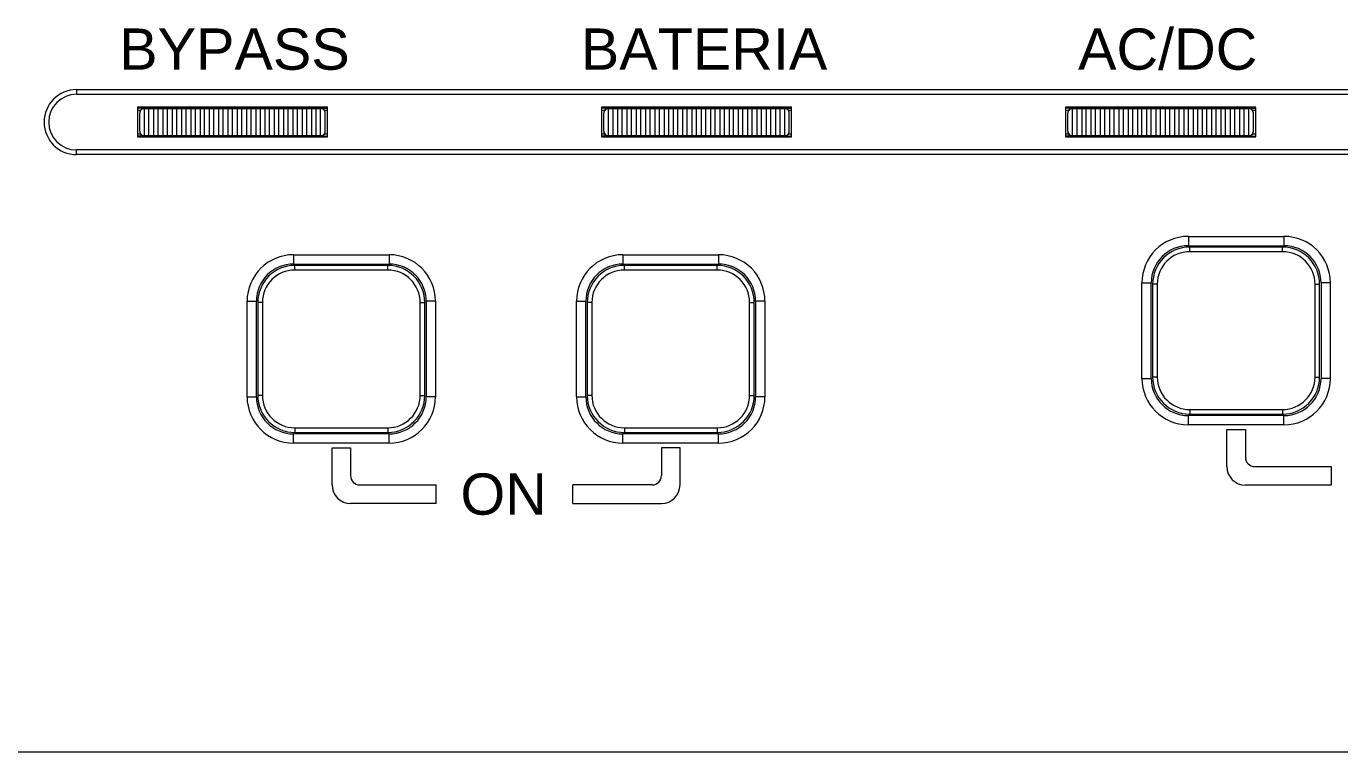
# Model space of a CAD drawing. Header units: millimetres. Extents: x 0 to 41, y -18 to 125.
# Drawn here: x 14.4 to 21.6, y 102.61 to 106.58 of the extents above; entities that cross this region are included whole.
import ezdxf

# ---------------------------------------------------------------- set-up
doc = ezdxf.new("R2010")
doc.units = ezdxf.units.MM
for name, color, linetype in [('4203-15164_0', 7, 'Continuous'), ('4203-16564_0', 7, 'Continuous'), ('4208-01013_0', 7, 'Continuous'), ('CONTINUA', 3, 'Continuous')]:
    doc.layers.add(name, color=color, linetype=linetype)
doc.styles.get("Standard").update_dxf_attribs({"font": 'arial.ttf'})

msp = doc.modelspace()

# ---------------------------------------------------------------- linework, layer by layer
at = {"color": 0, "linetype": 'ByBlock', "lineweight": 5}
for p, q in [((16.6445, 103.9659), (16.6445, 104.0676)), ((17.3928, 103.9659), (17.3928, 104.0676))]:
    msp.add_line(p, q, dxfattribs=at)
at = {"layer": '4203-15164_0', "color": 0, "linetype": 'ByBlock', "lineweight": 5}
for p, q in [((20.7731, 105.3452), (20.7731, 105.3707)), ((21.2816, 105.3707), (20.7731, 105.3707)), ((21.2816, 105.3452), (21.2816, 105.3707)), ((21.2816, 105.3452), (20.7731, 105.3452)), ((15.8698, 105.2448), (15.8698, 105.2702)), ((16.3784, 105.2702), (15.8698, 105.2702)), ((16.3784, 105.2448), (15.8698, 105.2448)), ((16.3784, 105.2448), (16.3784, 105.2702)), ((17.6751, 105.2448), (17.6751, 105.2702)), ((18.1836, 105.2702), (17.6751, 105.2702)), ((18.1836, 105.2448), (17.6751, 105.2448)), ((18.1836, 105.2448), (18.1836, 105.2702)), ((20.5697, 105.1673), (20.5697, 104.6587)), ((20.5951, 105.1673), (20.5697, 105.1673)), ((20.5951, 105.1673), (20.5951, 104.6587)), ((21.4596, 104.6587), (21.4596, 105.1673)), ((21.4596, 105.1673), (21.485, 105.1673)), ((21.485, 104.6587), (21.485, 105.1673)), ((15.6664, 105.0668), (15.6664, 104.5583)), ((15.6919, 105.0668), (15.6664, 105.0668)), ((15.6919, 105.0668), (15.6919, 104.5583)), ((16.5563, 104.5583), (16.5563, 105.0668)), ((16.5563, 105.0668), (16.5818, 105.0668)), ((16.5818, 104.5583), (16.5818, 105.0668)), ((17.4717, 105.0668), (17.4717, 104.5583)), ((17.4971, 105.0668), (17.4717, 105.0668)), ((17.4971, 105.0668), (17.4971, 104.5583)), ((18.3616, 104.5583), (18.3616, 105.0668)), ((18.3616, 105.0668), (18.387, 105.0668)), ((18.387, 104.5583), (18.387, 105.0668)), ((20.5951, 104.6587), (20.5697, 104.6587)), ((21.4596, 104.6587), (21.485, 104.6587)), ((15.6919, 104.5583), (15.6664, 104.5583)), ((16.5563, 104.5583), (16.5818, 104.5583)), ((17.4971, 104.5583), (17.4717, 104.5583)), ((18.3616, 104.5583), (18.387, 104.5583)), ((20.7731, 104.4808), (21.2816, 104.4808)), ((20.7731, 104.4808), (20.7731, 104.4553)), ((20.7731, 104.4553), (21.2816, 104.4553)), ((21.2816, 104.4808), (21.2816, 104.4553)), ((15.8698, 104.3803), (15.8698, 104.3549)), ((15.8698, 104.3803), (16.3784, 104.3803)), ((16.3784, 104.3803), (16.3784, 104.3549)), ((17.6751, 104.3803), (17.6751, 104.3549)), ((17.6751, 104.3803), (18.1836, 104.3803)), ((18.1836, 104.3803), (18.1836, 104.3549)), ((15.8698, 104.3549), (16.3784, 104.3549)), ((17.6751, 104.3549), (18.1836, 104.3549))]:
    msp.add_line(p, q, dxfattribs=at)
for centre, radius, start, end in [((20.7731, 105.1673), 0.2034, 90, 180), ((21.2816, 105.1673), 0.2034, 0, 90), ((20.7731, 105.1673), 0.178, 90, 180), ((21.2816, 105.1673), 0.178, 0, 90), ((15.8698, 105.0668), 0.2034, 90, 180), ((15.8698, 105.0668), 0.178, 90, 180), ((16.3784, 105.0668), 0.2034, 0, 90), ((16.3784, 105.0668), 0.178, 0, 90), ((17.6751, 105.0668), 0.2034, 90, 180), ((17.6751, 105.0668), 0.178, 90, 180), ((18.1836, 105.0668), 0.2034, 0, 90), ((18.1836, 105.0668), 0.178, 0, 90), ((20.7731, 104.6587), 0.2034, 180, 270), ((20.7731, 104.6587), 0.178, 180, 270), ((21.2816, 104.6587), 0.2034, 270, 0), ((21.2816, 104.6587), 0.178, 270, 0), ((15.8698, 104.5583), 0.2034, 180, 270), ((15.8698, 104.5583), 0.178, 180, 270), ((16.3784, 104.5583), 0.2034, 270, 0), ((16.3784, 104.5583), 0.178, 270, 0), ((17.6751, 104.5583), 0.2034, 180, 270), ((17.6751, 104.5583), 0.178, 180, 270), ((18.1836, 104.5583), 0.2034, 270, 0), ((18.1836, 104.5583), 0.178, 270, 0)]:
    msp.add_arc(centre, radius, start, end, dxfattribs=at)
at = {"layer": '4203-16564_0', "color": 0, "linetype": 'ByBlock', "lineweight": 5}
for p, q in [((14.6738, 106.2332), (14.6738, 106.2077)), ((14.6738, 106.2332), (26.573, 106.2332)), ((14.6738, 106.2077), (26.573, 106.2077)), ((15.0068, 106.1365), (15.0068, 105.9738)), ((16.0493, 106.1365), (15.0068, 106.1365)), ((16.0493, 105.9738), (16.0493, 106.1365)), ((17.5494, 106.1365), (17.5494, 105.9738)), ((18.5919, 106.1365), (17.5494, 106.1365)), ((18.5919, 105.9738), (18.5919, 106.1365)), ((20.092, 106.1365), (20.092, 105.9738)), ((21.1344, 106.1365), (20.092, 106.1365)), ((21.1344, 105.9738), (21.1344, 106.1365)), ((15.0068, 105.9738), (16.0493, 105.9738)), ((17.5494, 105.9738), (18.5919, 105.9738)), ((20.092, 105.9738), (21.1344, 105.9738)), ((14.6738, 105.8772), (14.6738, 105.9026)), ((26.573, 105.9026), (14.6738, 105.9026)), ((26.573, 105.8772), (14.6738, 105.8772)), ((20.7655, 105.4291), (20.7655, 105.3783)), ((20.7655, 105.4291), (21.2893, 105.4291)), ((20.7655, 105.3783), (21.2893, 105.3783)), ((21.2893, 105.4291), (21.2893, 105.3783)), ((15.8622, 105.3287), (15.8622, 105.2778)), ((15.8622, 105.3287), (16.386, 105.3287)), ((16.386, 105.3287), (16.386, 105.2778)), ((17.6674, 105.3287), (17.6674, 105.2778)), ((17.6674, 105.3287), (18.1912, 105.3287)), ((18.1912, 105.3287), (18.1912, 105.2778)), ((15.8622, 105.2778), (16.386, 105.2778)), ((17.6674, 105.2778), (18.1912, 105.2778)), ((20.5112, 104.6511), (20.5112, 105.1749)), ((20.5112, 105.1749), (20.5621, 105.1749)), ((20.5621, 104.6511), (20.5621, 105.1749)), ((21.4927, 105.1749), (21.4927, 104.6511)), ((21.5435, 105.1749), (21.4927, 105.1749)), ((21.5435, 105.1749), (21.5435, 104.6511)), ((15.608, 104.5506), (15.608, 105.0744)), ((15.608, 105.0744), (15.6588, 105.0744)), ((15.6588, 104.5506), (15.6588, 105.0744)), ((16.5894, 105.0744), (16.5894, 104.5506)), ((16.6402, 105.0744), (16.5894, 105.0744)), ((16.6402, 105.0744), (16.6402, 104.5506)), ((17.4132, 104.5506), (17.4132, 105.0744)), ((17.4132, 105.0744), (17.464, 105.0744)), ((17.464, 104.5506), (17.464, 105.0744)), ((18.3946, 105.0744), (18.3946, 104.5506)), ((18.4455, 105.0744), (18.3946, 105.0744)), ((18.4455, 105.0744), (18.4455, 104.5506)), ((20.5112, 104.6511), (20.5621, 104.6511)), ((21.5435, 104.6511), (21.4927, 104.6511)), ((15.608, 104.5506), (15.6588, 104.5506)), ((16.6402, 104.5506), (16.5894, 104.5506)), ((17.4132, 104.5506), (17.464, 104.5506)), ((18.4455, 104.5506), (18.3946, 104.5506)), ((21.2893, 104.4477), (20.7655, 104.4477)), ((20.7655, 104.3969), (20.7655, 104.4477)), ((21.2893, 104.3969), (21.2893, 104.4477)), ((21.2893, 104.3969), (20.7655, 104.3969)), ((20.9765, 104.3714), (21.0782, 104.3714)), ((20.9765, 104.168), (20.9765, 104.3714)), ((21.0782, 104.3714), (21.0782, 104.2189)), ((15.8622, 104.2964), (15.8622, 104.3472)), ((16.386, 104.3472), (15.8622, 104.3472)), ((16.386, 104.2964), (15.8622, 104.2964)), ((16.386, 104.2964), (16.386, 104.3472)), ((17.6674, 104.2964), (17.6674, 104.3472)), ((18.1912, 104.3472), (17.6674, 104.3472)), ((18.1912, 104.2964), (17.6674, 104.2964)), ((18.1912, 104.2964), (18.1912, 104.3472)), ((16.0733, 104.0676), (16.0733, 104.271)), ((16.0733, 104.271), (16.175, 104.271)), ((16.175, 104.271), (16.175, 104.1184)), ((17.8785, 104.271), (17.8785, 104.1184)), ((17.9802, 104.271), (17.8785, 104.271)), ((17.9802, 104.0676), (17.9802, 104.271)), ((21.1291, 104.168), (21.5478, 104.168)), ((21.5478, 104.168), (21.5478, 104.0663)), ((16.2258, 104.0676), (16.6445, 104.0676)), ((17.8276, 104.0676), (17.3928, 104.0676)), ((21.5478, 104.0663), (21.0782, 104.0663)), ((16.6445, 103.9659), (16.175, 103.9659)), ((17.3928, 103.9659), (17.8785, 103.9659)), ((12.7567, 102.6056), (28.4443, 102.6056))]:
    msp.add_line(p, q, dxfattribs=at)
for centre, radius, start, end in [((14.6738, 106.0552), 0.178, 90, 270), ((14.6738, 106.0552), 0.1526, 90, 270), ((20.7655, 105.1749), 0.2543, 90, 180), ((20.7655, 105.1749), 0.2034, 90, 180), ((21.2893, 105.1749), 0.2543, 0, 90), ((21.2893, 105.1749), 0.2034, 0, 90), ((15.8622, 105.0744), 0.2543, 90, 180), ((16.386, 105.0744), 0.2543, 0, 90), ((17.6674, 105.0744), 0.2543, 90, 180), ((18.1912, 105.0744), 0.2543, 0, 90), ((15.8622, 105.0744), 0.2034, 90, 180), ((16.386, 105.0744), 0.2034, 0, 90), ((17.6674, 105.0744), 0.2034, 90, 180), ((18.1912, 105.0744), 0.2034, 0, 90), ((20.7655, 104.6511), 0.2543, 180, 270), ((20.7655, 104.6511), 0.2034, 180, 270), ((21.2893, 104.6511), 0.2543, 270, 0), ((21.2893, 104.6511), 0.2034, 270, 0), ((15.8622, 104.5506), 0.2543, 180, 270), ((15.8622, 104.5506), 0.2034, 180, 270), ((16.386, 104.5506), 0.2543, 270, 0), ((16.386, 104.5506), 0.2034, 270, 0), ((17.6674, 104.5506), 0.2543, 180, 270), ((17.6674, 104.5506), 0.2034, 180, 270), ((18.1912, 104.5506), 0.2543, 270, 0), ((18.1912, 104.5506), 0.2034, 270, 0), ((21.1291, 104.2189), 0.0509, 180, 270), ((21.0782, 104.168), 0.1017, 180, 270), ((16.2258, 104.1184), 0.0509, 180, 270), ((17.8276, 104.1184), 0.0509, 270, 0), ((16.175, 104.0676), 0.1017, 180, 270), ((17.8785, 104.0676), 0.1017, 270, 0)]:
    msp.add_arc(centre, radius, start, end, dxfattribs=at)
at = {"layer": '4208-01013_0', "color": 0, "linetype": 'ByBlock', "lineweight": 5}
for p, q in [((15.0422, 106.1314), (15.0068, 106.1314)), ((15.0229, 106.1187), (15.0068, 106.1187)), ((15.02, 106.1093), (15.0195, 106.1044)), ((15.0195, 106.006), (15.0195, 106.1044)), ((15.045, 106.1315), (15.0422, 106.1314)), ((15.045, 105.9789), (15.045, 106.1315)), ((15.045, 106.1315), (16.0111, 106.1315)), ((15.0704, 105.9806), (15.0704, 106.1298)), ((15.0958, 106.1298), (15.0958, 105.9806)), ((15.1212, 105.9806), (15.1212, 106.1298)), ((15.1467, 106.1298), (15.1467, 105.9806)), ((15.1721, 105.9806), (15.1721, 106.1298)), ((15.1975, 106.1298), (15.1975, 105.9806)), ((15.2229, 105.9806), (15.2229, 106.1298)), ((15.2484, 106.1298), (15.2484, 105.9806)), ((15.2738, 105.9806), (15.2738, 106.1298)), ((15.2992, 106.1298), (15.2992, 105.9806)), ((15.3247, 105.9806), (15.3247, 106.1298)), ((15.3501, 106.1298), (15.3501, 105.9806)), ((15.3755, 105.9806), (15.3755, 106.1298)), ((15.4009, 106.1298), (15.4009, 105.9806)), ((15.4264, 105.9806), (15.4264, 106.1298)), ((15.4518, 106.1298), (15.4518, 105.9806)), ((15.4772, 105.9806), (15.4772, 106.1298)), ((15.5026, 106.1298), (15.5026, 105.9806)), ((15.5281, 105.9806), (15.5281, 106.1298)), ((15.5535, 106.1298), (15.5535, 105.9806)), ((15.5789, 105.9806), (15.5789, 106.1298)), ((15.6043, 106.1298), (15.6043, 105.9806)), ((15.6298, 105.9806), (15.6298, 106.1298)), ((15.6552, 106.1298), (15.6552, 105.9806)), ((15.6806, 105.9806), (15.6806, 106.1298)), ((15.706, 106.1298), (15.706, 105.9806)), ((15.7315, 105.9806), (15.7315, 106.1298)), ((15.7569, 106.1298), (15.7569, 105.9806)), ((15.7823, 105.9806), (15.7823, 106.1298)), ((15.8077, 106.1298), (15.8077, 105.9806)), ((15.8332, 105.9806), (15.8332, 106.1298)), ((15.8586, 106.1298), (15.8586, 105.9806)), ((15.884, 105.9806), (15.884, 106.1298)), ((15.9094, 106.1298), (15.9094, 105.9806)), ((15.9349, 105.9806), (15.9349, 106.1298)), ((15.9603, 106.1298), (15.9603, 105.9806)), ((15.9857, 105.9806), (15.9857, 106.1298)), ((16.0111, 105.9789), (16.0111, 106.1315)), ((16.0139, 106.1314), (16.0493, 106.1314)), ((16.0493, 106.1187), (16.0332, 106.1187)), ((16.0366, 106.006), (16.0366, 106.1044)), ((17.5848, 106.1314), (17.5494, 106.1314)), ((17.5655, 106.1187), (17.5494, 106.1187)), ((17.5626, 106.1093), (17.5621, 106.1044)), ((17.5621, 106.006), (17.5621, 106.1044)), ((17.5875, 106.1315), (17.5848, 106.1314)), ((17.5875, 105.9789), (17.5875, 106.1315)), ((17.5875, 106.1315), (18.5537, 106.1315)), ((17.613, 105.9806), (17.613, 106.1298)), ((17.6384, 106.1298), (17.6384, 105.9806)), ((17.6638, 105.9806), (17.6638, 106.1298)), ((17.6892, 106.1298), (17.6892, 105.9806)), ((17.7147, 105.9806), (17.7147, 106.1298)), ((17.7401, 106.1298), (17.7401, 105.9806)), ((17.7655, 105.9806), (17.7655, 106.1298)), ((17.7909, 106.1298), (17.7909, 105.9806)), ((17.8164, 105.9806), (17.8164, 106.1298)), ((17.8418, 106.1298), (17.8418, 105.9806)), ((17.8672, 105.9806), (17.8672, 106.1298)), ((17.8927, 106.1298), (17.8927, 105.9806)), ((17.9181, 105.9806), (17.9181, 106.1298)), ((17.9435, 106.1298), (17.9435, 105.9806)), ((17.9689, 105.9806), (17.9689, 106.1298)), ((17.9944, 106.1298), (17.9944, 105.9806)), ((18.0198, 105.9806), (18.0198, 106.1298)), ((18.0452, 106.1298), (18.0452, 105.9806)), ((18.0706, 105.9806), (18.0706, 106.1298)), ((18.0961, 106.1298), (18.0961, 105.9806)), ((18.1215, 105.9806), (18.1215, 106.1298)), ((18.1469, 106.1298), (18.1469, 105.9806)), ((18.1723, 105.9806), (18.1723, 106.1298)), ((18.1978, 106.1298), (18.1978, 105.9806)), ((18.2232, 105.9806), (18.2232, 106.1298)), ((18.2486, 106.1298), (18.2486, 105.9806)), ((18.274, 105.9806), (18.274, 106.1298)), ((18.2995, 106.1298), (18.2995, 105.9806)), ((18.3249, 105.9806), (18.3249, 106.1298)), ((18.3503, 106.1298), (18.3503, 105.9806)), ((18.3757, 105.9806), (18.3757, 106.1298)), ((18.4012, 106.1298), (18.4012, 105.9806)), ((18.4266, 105.9806), (18.4266, 106.1298)), ((18.452, 106.1298), (18.452, 105.9806)), ((18.4774, 105.9806), (18.4774, 106.1298)), ((18.5029, 106.1298), (18.5029, 105.9806)), ((18.5283, 105.9806), (18.5283, 106.1298)), ((18.5537, 105.9789), (18.5537, 106.1315)), ((18.5564, 106.1314), (18.5919, 106.1314)), ((18.5919, 106.1187), (18.5757, 106.1187)), ((18.5791, 106.006), (18.5791, 106.1044)), ((20.1274, 106.1314), (20.092, 106.1314)), ((20.1081, 106.1187), (20.092, 106.1187)), ((20.1052, 106.1093), (20.1047, 106.1044)), ((20.1047, 106.006), (20.1047, 106.1044)), ((20.1301, 106.1315), (20.1274, 106.1314)), ((20.1301, 105.9789), (20.1301, 106.1315)), ((20.1301, 106.1315), (21.0963, 106.1315)), ((20.1555, 105.9806), (20.1555, 106.1298)), ((20.181, 106.1298), (20.181, 105.9806)), ((20.2064, 105.9806), (20.2064, 106.1298)), ((20.2318, 106.1298), (20.2318, 105.9806)), ((20.2572, 105.9806), (20.2572, 106.1298)), ((20.2827, 106.1298), (20.2827, 105.9806)), ((20.3081, 105.9806), (20.3081, 106.1298)), ((20.3335, 106.1298), (20.3335, 105.9806)), ((20.3589, 105.9806), (20.3589, 106.1298)), ((20.3844, 106.1298), (20.3844, 105.9806)), ((20.4098, 105.9806), (20.4098, 106.1298)), ((20.4352, 106.1298), (20.4352, 105.9806)), ((20.4607, 105.9806), (20.4607, 106.1298)), ((20.4861, 106.1298), (20.4861, 105.9806)), ((20.5115, 105.9806), (20.5115, 106.1298)), ((20.5369, 106.1298), (20.5369, 105.9806)), ((20.5624, 105.9806), (20.5624, 106.1298)), ((20.5878, 106.1298), (20.5878, 105.9806)), ((20.6132, 105.9806), (20.6132, 106.1298)), ((20.6386, 106.1298), (20.6386, 105.9806)), ((20.6641, 105.9806), (20.6641, 106.1298)), ((20.6895, 106.1298), (20.6895, 105.9806)), ((20.7149, 105.9806), (20.7149, 106.1298)), ((20.7403, 106.1298), (20.7403, 105.9806)), ((20.7658, 105.9806), (20.7658, 106.1298)), ((20.7912, 106.1298), (20.7912, 105.9806)), ((20.8166, 105.9806), (20.8166, 106.1298)), ((20.842, 106.1298), (20.842, 105.9806)), ((20.8675, 105.9806), (20.8675, 106.1298)), ((20.8929, 106.1298), (20.8929, 105.9806)), ((20.9183, 105.9806), (20.9183, 106.1298)), ((20.9437, 106.1298), (20.9437, 105.9806)), ((20.9692, 105.9806), (20.9692, 106.1298)), ((20.9946, 106.1298), (20.9946, 105.9806)), ((21.02, 105.9806), (21.02, 106.1298)), ((21.0454, 106.1298), (21.0454, 105.9806)), ((21.0709, 105.9806), (21.0709, 106.1298)), ((21.0963, 105.9789), (21.0963, 106.1315)), ((21.099, 106.1314), (21.1344, 106.1314)), ((21.1344, 106.1187), (21.1183, 106.1187)), ((21.1217, 106.006), (21.1217, 106.1044)), ((15.0068, 105.9916), (15.0229, 105.9916)), ((15.0422, 105.979), (15.0068, 105.979)), ((16.0111, 105.9789), (15.045, 105.9789)), ((16.0111, 105.9789), (16.0139, 105.979)), ((16.0139, 105.979), (16.0493, 105.979)), ((16.0332, 105.9916), (16.0493, 105.9916)), ((17.5494, 105.9916), (17.5655, 105.9916)), ((17.5848, 105.979), (17.5494, 105.979)), ((18.5537, 105.9789), (17.5875, 105.9789)), ((18.5537, 105.9789), (18.5564, 105.979)), ((18.5564, 105.979), (18.5919, 105.979)), ((18.5757, 105.9916), (18.5919, 105.9916)), ((20.092, 105.9916), (20.1081, 105.9916)), ((20.1274, 105.979), (20.092, 105.979)), ((21.0963, 105.9789), (20.1301, 105.9789)), ((21.0963, 105.9789), (21.099, 105.979)), ((21.099, 105.979), (21.1344, 105.979)), ((21.1183, 105.9916), (21.1344, 105.9916))]:
    msp.add_line(p, q, dxfattribs=at)
for points in [[(15.045, 106.1298), (15.0417, 106.1295), (15.0377, 106.1286), (15.0334, 106.1269), (15.0289, 106.124), (15.0247, 106.1197), (15.0217, 106.1145), (15.02, 106.1093)], [(15.0422, 106.1314), (15.0365, 106.1301), (15.0309, 106.1273), (15.0263, 106.1233), (15.0229, 106.1187)], [(16.0366, 106.1044), (16.0361, 106.1093), (16.0345, 106.1145), (16.0314, 106.1196), (16.0273, 106.1239), (16.0228, 106.1269), (16.0184, 106.1286), (16.0144, 106.1295), (16.0111, 106.1298)], [(16.0332, 106.1187), (16.0298, 106.1233), (16.0252, 106.1273), (16.0196, 106.1301), (16.0139, 106.1314)], [(17.5875, 106.1298), (17.5843, 106.1295), (17.5803, 106.1286), (17.5759, 106.1269), (17.5715, 106.124), (17.5673, 106.1197), (17.5642, 106.1145), (17.5626, 106.1093)], [(17.5848, 106.1314), (17.5791, 106.1301), (17.5735, 106.1273), (17.5689, 106.1233), (17.5655, 106.1187)], [(18.5791, 106.1044), (18.5787, 106.1093), (18.577, 106.1145), (18.574, 106.1196), (18.5699, 106.1239), (18.5654, 106.1269), (18.561, 106.1286), (18.557, 106.1295), (18.5537, 106.1298)], [(18.5757, 106.1187), (18.5724, 106.1233), (18.5677, 106.1273), (18.5622, 106.1301), (18.5564, 106.1314)], [(20.1301, 106.1298), (20.1268, 106.1295), (20.1229, 106.1286), (20.1185, 106.1269), (20.114, 106.124), (20.1099, 106.1197), (20.1068, 106.1145), (20.1052, 106.1093)], [(20.1274, 106.1314), (20.1216, 106.1301), (20.1161, 106.1273), (20.1114, 106.1233), (20.1081, 106.1187)], [(21.1217, 106.1044), (21.1212, 106.1093), (21.1196, 106.1145), (21.1166, 106.1196), (21.1124, 106.1239), (21.108, 106.1269), (21.1036, 106.1286), (21.0996, 106.1295), (21.0963, 106.1298)], [(21.1183, 106.1187), (21.115, 106.1233), (21.1103, 106.1273), (21.1048, 106.1301), (21.099, 106.1314)], [(15.0195, 106.006), (15.02, 106.001), (15.0217, 105.9959), (15.0247, 105.9908), (15.0288, 105.9865), (15.0333, 105.9835), (15.0377, 105.9817), (15.0417, 105.9808), (15.045, 105.9806)], [(15.0229, 105.9916), (15.0263, 105.9871), (15.0309, 105.9831), (15.0365, 105.9803), (15.0422, 105.979)], [(16.0111, 105.9806), (16.0144, 105.9808), (16.0184, 105.9817), (16.0228, 105.9835), (16.0272, 105.9864), (16.0314, 105.9907), (16.0344, 105.9959), (16.0361, 106.001), (16.0366, 106.006)], [(16.0139, 105.979), (16.0196, 105.9803), (16.0252, 105.9831), (16.0298, 105.9871), (16.0332, 105.9916)], [(17.5621, 106.006), (17.5626, 106.001), (17.5642, 105.9959), (17.5673, 105.9908), (17.5714, 105.9865), (17.5759, 105.9835), (17.5803, 105.9817), (17.5843, 105.9808), (17.5875, 105.9806)], [(17.5655, 105.9916), (17.5689, 105.9871), (17.5735, 105.9831), (17.5791, 105.9803), (17.5848, 105.979)], [(18.5537, 105.9806), (18.557, 105.9808), (18.561, 105.9817), (18.5653, 105.9835), (18.5698, 105.9864), (18.574, 105.9907), (18.577, 105.9959), (18.5787, 106.001), (18.5791, 106.006)], [(18.5564, 105.979), (18.5622, 105.9803), (18.5677, 105.9831), (18.5724, 105.9871), (18.5757, 105.9916)], [(20.1047, 106.006), (20.1052, 106.001), (20.1068, 105.9959), (20.1098, 105.9908), (20.114, 105.9865), (20.1185, 105.9835), (20.1228, 105.9817), (20.1268, 105.9808), (20.1301, 105.9806)], [(20.1081, 105.9916), (20.1114, 105.9871), (20.1161, 105.9831), (20.1216, 105.9803), (20.1274, 105.979)], [(21.0963, 105.9806), (21.0996, 105.9808), (21.1036, 105.9817), (21.1079, 105.9835), (21.1124, 105.9864), (21.1165, 105.9907), (21.1196, 105.9959), (21.1212, 106.001), (21.1217, 106.006)], [(21.099, 105.979), (21.1048, 105.9803), (21.1103, 105.9831), (21.115, 105.9871), (21.1183, 105.9916)]]:
    msp.add_lwpolyline(points, dxfattribs=at)
for centre, major_axis, ratio, start_param, end_param in [((15.045, 106.106), (0, 0.0254), 0.999848, 1.04711, 1.570796), ((15.0577, 106.13), (0.0153, 0), 0.017455, 3.727278, 5.6975), ((15.0831, 106.13), (0.0153, 0), 0.017455, 3.727278, 5.6975), ((15.1085, 106.13), (0.0153, 0), 0.017455, 3.727278, 5.6975), ((15.134, 106.13), (0.0153, 0), 0.017455, 3.727278, 5.6975), ((15.1594, 106.13), (0.0153, 0), 0.017455, 3.727278, 5.6975), ((15.1848, 106.13), (0.0153, 0), 0.017455, 3.727278, 5.6975), ((15.2102, 106.13), (0.0153, 0), 0.017455, 3.727278, 5.6975), ((15.2357, 106.13), (0.0153, 0), 0.017455, 3.727278, 5.6975), ((15.2611, 106.13), (0.0153, 0), 0.017455, 3.727278, 5.6975), ((15.2865, 106.13), (0.0153, 0), 0.017455, 3.727278, 5.6975), ((15.3119, 106.13), (0.0153, 0), 0.017455, 3.727278, 5.6975), ((15.3374, 106.13), (0.0153, 0), 0.017455, 3.727278, 5.6975), ((15.3628, 106.13), (0.0153, 0), 0.017455, 3.727278, 5.6975), ((15.3882, 106.13), (0.0153, 0), 0.017455, 3.727278, 5.6975), ((15.4136, 106.13), (0.0153, 0), 0.017455, 3.727278, 5.6975), ((15.4391, 106.13), (0.0153, 0), 0.017455, 3.727278, 5.6975), ((15.4645, 106.13), (0.0153, 0), 0.017455, 3.727278, 5.6975), ((15.4899, 106.13), (0.0153, 0), 0.017455, 3.727278, 5.6975), ((15.5153, 106.13), (0.0153, 0), 0.017455, 3.727278, 5.6975), ((15.5408, 106.13), (0.0153, 0), 0.017455, 3.727278, 5.6975), ((15.5662, 106.13), (0.0153, 0), 0.017455, 3.727278, 5.6975), ((15.5916, 106.13), (0.0153, 0), 0.017455, 3.727278, 5.6975), ((15.617, 106.13), (0.0153, 0), 0.017455, 3.727278, 5.6975), ((15.6425, 106.13), (0.0153, 0), 0.017455, 3.727278, 5.6975), ((15.6679, 106.13), (0.0153, 0), 0.017455, 3.727278, 5.6975), ((15.6933, 106.13), (0.0153, 0), 0.017455, 3.727278, 5.6975), ((15.7188, 106.13), (0.0153, 0), 0.017455, 3.727278, 5.6975), ((15.7442, 106.13), (0.0153, 0), 0.017455, 3.727278, 5.6975), ((15.7696, 106.13), (0.0153, 0), 0.017455, 3.727278, 5.6975), ((15.795, 106.13), (0.0153, 0), 0.017455, 3.727278, 5.6975), ((15.8205, 106.13), (0.0153, 0), 0.017455, 3.727278, 5.6975), ((15.8459, 106.13), (0.0153, 0), 0.017455, 3.727278, 5.6975), ((15.8713, 106.13), (0.0153, 0), 0.017455, 3.727278, 5.6975), ((15.8967, 106.13), (0.0153, 0), 0.017455, 3.727278, 5.6975), ((15.9222, 106.13), (0.0153, 0), 0.017455, 3.727278, 5.6975), ((15.9476, 106.13), (0.0153, 0), 0.017455, 3.727278, 5.6975), ((15.973, 106.13), (0.0153, 0), 0.017455, 3.727278, 5.6975), ((15.9984, 106.13), (0.0153, 0), 0.017455, 3.727278, 5.6975), ((16.0111, 106.1162), (0.0254, 0), 0.600122, 1.463421, 1.570796), ((16.0111, 106.106), (0, 0.0254), 0.999848, 4.712389, 5.236076), ((17.5875, 106.106), (0, 0.0254), 0.999848, 1.04711, 1.570796), ((17.6003, 106.13), (0.0153, 0), 0.017455, 3.727278, 5.6975), ((17.6257, 106.13), (0.0153, 0), 0.017455, 3.727278, 5.6975), ((17.6511, 106.13), (0.0153, 0), 0.017455, 3.727278, 5.6975), ((17.6765, 106.13), (0.0153, 0), 0.017455, 3.727278, 5.6975), ((17.702, 106.13), (0.0153, 0), 0.017455, 3.727278, 5.6975), ((17.7274, 106.13), (0.0153, 0), 0.017455, 3.727278, 5.6975), ((17.7528, 106.13), (0.0153, 0), 0.017455, 3.727278, 5.6975), ((17.7782, 106.13), (0.0153, 0), 0.017455, 3.727278, 5.6975), ((17.8037, 106.13), (0.0153, 0), 0.017455, 3.727278, 5.6975), ((17.8291, 106.13), (0.0153, 0), 0.017455, 3.727278, 5.6975), ((17.8545, 106.13), (0.0153, 0), 0.017455, 3.727278, 5.6975), ((17.8799, 106.13), (0.0153, 0), 0.017455, 3.727278, 5.6975), ((17.9054, 106.13), (0.0153, 0), 0.017455, 3.727278, 5.6975), ((17.9308, 106.13), (0.0153, 0), 0.017455, 3.727278, 5.6975), ((17.9562, 106.13), (0.0153, 0), 0.017455, 3.727278, 5.6975), ((17.9816, 106.13), (0.0153, 0), 0.017455, 3.727278, 5.6975), ((18.0071, 106.13), (0.0153, 0), 0.017455, 3.727278, 5.6975), ((18.0325, 106.13), (0.0153, 0), 0.017455, 3.727278, 5.6975), ((18.0579, 106.13), (0.0153, 0), 0.017455, 3.727278, 5.6975), ((18.0833, 106.13), (0.0153, 0), 0.017455, 3.727278, 5.6975), ((18.1088, 106.13), (0.0153, 0), 0.017455, 3.727278, 5.6975), ((18.1342, 106.13), (0.0153, 0), 0.017455, 3.727278, 5.6975), ((18.1596, 106.13), (0.0153, 0), 0.017455, 3.727278, 5.6975), ((18.185, 106.13), (0.0153, 0), 0.017455, 3.727278, 5.6975), ((18.2105, 106.13), (0.0153, 0), 0.017455, 3.727278, 5.6975), ((18.2359, 106.13), (0.0153, 0), 0.017455, 3.727278, 5.6975), ((18.2613, 106.13), (0.0153, 0), 0.017455, 3.727278, 5.6975), ((18.2868, 106.13), (0.0153, 0), 0.017455, 3.727278, 5.6975), ((18.3122, 106.13), (0.0153, 0), 0.017455, 3.727278, 5.6975), ((18.3376, 106.13), (0.0153, 0), 0.017455, 3.727278, 5.6975), ((18.363, 106.13), (0.0153, 0), 0.017455, 3.727278, 5.6975), ((18.3885, 106.13), (0.0153, 0), 0.017455, 3.727278, 5.6975), ((18.4139, 106.13), (0.0153, 0), 0.017455, 3.727278, 5.6975), ((18.4393, 106.13), (0.0153, 0), 0.017455, 3.727278, 5.6975), ((18.4647, 106.13), (0.0153, 0), 0.017455, 3.727278, 5.6975), ((18.4902, 106.13), (0.0153, 0), 0.017455, 3.727278, 5.6975), ((18.5156, 106.13), (0.0153, 0), 0.017455, 3.727278, 5.6975), ((18.541, 106.13), (0.0153, 0), 0.017455, 3.727278, 5.6975), ((18.5537, 106.1162), (0.0254, 0), 0.600122, 1.463421, 1.570796), ((18.5537, 106.106), (0, 0.0254), 0.999848, 4.712389, 5.236076), ((20.1301, 106.106), (0, 0.0254), 0.999848, 1.04711, 1.570796), ((20.1428, 106.13), (0.0153, 0), 0.017455, 3.727278, 5.6975), ((20.1683, 106.13), (0.0153, 0), 0.017455, 3.727278, 5.6975), ((20.1937, 106.13), (0.0153, 0), 0.017455, 3.727278, 5.6975), ((20.2191, 106.13), (0.0153, 0), 0.017455, 3.727278, 5.6975), ((20.2445, 106.13), (0.0153, 0), 0.017455, 3.727278, 5.6975), ((20.27, 106.13), (0.0153, 0), 0.017455, 3.727278, 5.6975), ((20.2954, 106.13), (0.0153, 0), 0.017455, 3.727278, 5.6975), ((20.3208, 106.13), (0.0153, 0), 0.017455, 3.727278, 5.6975), ((20.3462, 106.13), (0.0153, 0), 0.017455, 3.727278, 5.6975), ((20.3717, 106.13), (0.0153, 0), 0.017455, 3.727278, 5.6975), ((20.3971, 106.13), (0.0153, 0), 0.017455, 3.727278, 5.6975), ((20.4225, 106.13), (0.0153, 0), 0.017455, 3.727278, 5.6975), ((20.4479, 106.13), (0.0153, 0), 0.017455, 3.727278, 5.6975), ((20.4734, 106.13), (0.0153, 0), 0.017455, 3.727278, 5.6975), ((20.4988, 106.13), (0.0153, 0), 0.017455, 3.727278, 5.6975), ((20.5242, 106.13), (0.0153, 0), 0.017455, 3.727278, 5.6975), ((20.5496, 106.13), (0.0153, 0), 0.017455, 3.727278, 5.6975), ((20.5751, 106.13), (0.0153, 0), 0.017455, 3.727278, 5.6975), ((20.6005, 106.13), (0.0153, 0), 0.017455, 3.727278, 5.6975), ((20.6259, 106.13), (0.0153, 0), 0.017455, 3.727278, 5.6975), ((20.6513, 106.13), (0.0153, 0), 0.017455, 3.727278, 5.6975), ((20.6768, 106.13), (0.0153, 0), 0.017455, 3.727278, 5.6975), ((20.7022, 106.13), (0.0153, 0), 0.017455, 3.727278, 5.6975), ((20.7276, 106.13), (0.0153, 0), 0.017455, 3.727278, 5.6975), ((20.753, 106.13), (0.0153, 0), 0.017455, 3.727278, 5.6975), ((20.7785, 106.13), (0.0153, 0), 0.017455, 3.727278, 5.6975), ((20.8039, 106.13), (0.0153, 0), 0.017455, 3.727278, 5.6975), ((20.8293, 106.13), (0.0153, 0), 0.017455, 3.727278, 5.6975), ((20.8548, 106.13), (0.0153, 0), 0.017455, 3.727278, 5.6975), ((20.8802, 106.13), (0.0153, 0), 0.017455, 3.727278, 5.6975), ((20.9056, 106.13), (0.0153, 0), 0.017455, 3.727278, 5.6975), ((20.931, 106.13), (0.0153, 0), 0.017455, 3.727278, 5.6975), ((20.9565, 106.13), (0.0153, 0), 0.017455, 3.727278, 5.6975), ((20.9819, 106.13), (0.0153, 0), 0.017455, 3.727278, 5.6975), ((21.0073, 106.13), (0.0153, 0), 0.017455, 3.727278, 5.6975), ((21.0327, 106.13), (0.0153, 0), 0.017455, 3.727278, 5.6975), ((21.0582, 106.13), (0.0153, 0), 0.017455, 3.727278, 5.6975), ((21.0836, 106.13), (0.0153, 0), 0.017455, 3.727278, 5.6975), ((21.0963, 106.1162), (0.0254, 0), 0.600122, 1.463421, 1.570796), ((21.0963, 106.106), (0, 0.0254), 0.999848, 4.712389, 5.236076), ((15.045, 106.0043), (0, 0.0254), 0.999848, 1.570796, 2.094483), ((15.045, 105.9942), (0.0254, 0), 0.600122, 4.605013, 4.712389), ((15.0577, 105.9804), (0.0153, 0), 0.017455, 0.585686, 2.555907), ((15.0831, 105.9804), (0.0153, 0), 0.017455, 0.585686, 2.555907), ((15.1085, 105.9804), (0.0153, 0), 0.017455, 0.585686, 2.555907), ((15.134, 105.9804), (0.0153, 0), 0.017455, 0.585686, 2.555907), ((15.1594, 105.9804), (0.0153, 0), 0.017455, 0.585686, 2.555907), ((15.1848, 105.9804), (0.0153, 0), 0.017455, 0.585686, 2.555907), ((15.2102, 105.9804), (0.0153, 0), 0.017455, 0.585686, 2.555907), ((15.2357, 105.9804), (0.0153, 0), 0.017455, 0.585686, 2.555907), ((15.2611, 105.9804), (0.0153, 0), 0.017455, 0.585686, 2.555907), ((15.2865, 105.9804), (0.0153, 0), 0.017455, 0.585686, 2.555907), ((15.3119, 105.9804), (0.0153, 0), 0.017455, 0.585686, 2.555907), ((15.3374, 105.9804), (0.0153, 0), 0.017455, 0.585686, 2.555907), ((15.3628, 105.9804), (0.0153, 0), 0.017455, 0.585686, 2.555907), ((15.3882, 105.9804), (0.0153, 0), 0.017455, 0.585686, 2.555907), ((15.4136, 105.9804), (0.0153, 0), 0.017455, 0.585686, 2.555907), ((15.4391, 105.9804), (0.0153, 0), 0.017455, 0.585686, 2.555907), ((15.4645, 105.9804), (0.0153, 0), 0.017455, 0.585686, 2.555907), ((15.4899, 105.9804), (0.0153, 0), 0.017455, 0.585686, 2.555907), ((15.5153, 105.9804), (0.0153, 0), 0.017455, 0.585686, 2.555907), ((15.5408, 105.9804), (0.0153, 0), 0.017455, 0.585686, 2.555907), ((15.5662, 105.9804), (0.0153, 0), 0.017455, 0.585686, 2.555907), ((15.5916, 105.9804), (0.0153, 0), 0.017455, 0.585686, 2.555907), ((15.617, 105.9804), (0.0153, 0), 0.017455, 0.585686, 2.555907), ((15.6425, 105.9804), (0.0153, 0), 0.017455, 0.585686, 2.555907), ((15.6679, 105.9804), (0.0153, 0), 0.017455, 0.585686, 2.555907), ((15.6933, 105.9804), (0.0153, 0), 0.017455, 0.585686, 2.555907), ((15.7188, 105.9804), (0.0153, 0), 0.017455, 0.585686, 2.555907), ((15.7442, 105.9804), (0.0153, 0), 0.017455, 0.585686, 2.555907), ((15.7696, 105.9804), (0.0153, 0), 0.017455, 0.585686, 2.555907), ((15.795, 105.9804), (0.0153, 0), 0.017455, 0.585686, 2.555907), ((15.8205, 105.9804), (0.0153, 0), 0.017455, 0.585686, 2.555907), ((15.8459, 105.9804), (0.0153, 0), 0.017455, 0.585686, 2.555907), ((15.8713, 105.9804), (0.0153, 0), 0.017455, 0.585686, 2.555907), ((15.8967, 105.9804), (0.0153, 0), 0.017455, 0.585686, 2.555907), ((15.9222, 105.9804), (0.0153, 0), 0.017455, 0.585686, 2.555907), ((15.9476, 105.9804), (0.0153, 0), 0.017455, 0.585686, 2.555907), ((15.973, 105.9804), (0.0153, 0), 0.017455, 0.585686, 2.555907), ((15.9984, 105.9804), (0.0153, 0), 0.017455, 0.585686, 2.555907), ((16.0111, 106.0043), (0, 0.0254), 0.999848, 4.188702, 4.712389), ((17.5875, 106.0043), (0, 0.0254), 0.999848, 1.570796, 2.094483), ((17.5875, 105.9942), (0.0254, 0), 0.600122, 4.605013, 4.712389), ((17.6003, 105.9804), (0.0153, 0), 0.017455, 0.585686, 2.555907), ((17.6257, 105.9804), (0.0153, 0), 0.017455, 0.585686, 2.555907), ((17.6511, 105.9804), (0.0153, 0), 0.017455, 0.585686, 2.555907), ((17.6765, 105.9804), (0.0153, 0), 0.017455, 0.585686, 2.555907), ((17.702, 105.9804), (0.0153, 0), 0.017455, 0.585686, 2.555907), ((17.7274, 105.9804), (0.0153, 0), 0.017455, 0.585686, 2.555907), ((17.7528, 105.9804), (0.0153, 0), 0.017455, 0.585686, 2.555907), ((17.7782, 105.9804), (0.0153, 0), 0.017455, 0.585686, 2.555907), ((17.8037, 105.9804), (0.0153, 0), 0.017455, 0.585686, 2.555907), ((17.8291, 105.9804), (0.0153, 0), 0.017455, 0.585686, 2.555907), ((17.8545, 105.9804), (0.0153, 0), 0.017455, 0.585686, 2.555907), ((17.8799, 105.9804), (0.0153, 0), 0.017455, 0.585686, 2.555907), ((17.9054, 105.9804), (0.0153, 0), 0.017455, 0.585686, 2.555907), ((17.9308, 105.9804), (0.0153, 0), 0.017455, 0.585686, 2.555907), ((17.9562, 105.9804), (0.0153, 0), 0.017455, 0.585686, 2.555907), ((17.9816, 105.9804), (0.0153, 0), 0.017455, 0.585686, 2.555907), ((18.0071, 105.9804), (0.0153, 0), 0.017455, 0.585686, 2.555907), ((18.0325, 105.9804), (0.0153, 0), 0.017455, 0.585686, 2.555907), ((18.0579, 105.9804), (0.0153, 0), 0.017455, 0.585686, 2.555907), ((18.0833, 105.9804), (0.0153, 0), 0.017455, 0.585686, 2.555907), ((18.1088, 105.9804), (0.0153, 0), 0.017455, 0.585686, 2.555907), ((18.1342, 105.9804), (0.0153, 0), 0.017455, 0.585686, 2.555907), ((18.1596, 105.9804), (0.0153, 0), 0.017455, 0.585686, 2.555907), ((18.185, 105.9804), (0.0153, 0), 0.017455, 0.585686, 2.555907), ((18.2105, 105.9804), (0.0153, 0), 0.017455, 0.585686, 2.555907), ((18.2359, 105.9804), (0.0153, 0), 0.017455, 0.585686, 2.555907), ((18.2613, 105.9804), (0.0153, 0), 0.017455, 0.585686, 2.555907), ((18.2868, 105.9804), (0.0153, 0), 0.017455, 0.585686, 2.555907), ((18.3122, 105.9804), (0.0153, 0), 0.017455, 0.585686, 2.555907), ((18.3376, 105.9804), (0.0153, 0), 0.017455, 0.585686, 2.555907), ((18.363, 105.9804), (0.0153, 0), 0.017455, 0.585686, 2.555907), ((18.3885, 105.9804), (0.0153, 0), 0.017455, 0.585686, 2.555907), ((18.4139, 105.9804), (0.0153, 0), 0.017455, 0.585686, 2.555907), ((18.4393, 105.9804), (0.0153, 0), 0.017455, 0.585686, 2.555907), ((18.4647, 105.9804), (0.0153, 0), 0.017455, 0.585686, 2.555907), ((18.4902, 105.9804), (0.0153, 0), 0.017455, 0.585686, 2.555907), ((18.5156, 105.9804), (0.0153, 0), 0.017455, 0.585686, 2.555907), ((18.541, 105.9804), (0.0153, 0), 0.017455, 0.585686, 2.555907), ((18.5537, 106.0043), (0, 0.0254), 0.999848, 4.188702, 4.712389), ((20.1301, 106.0043), (0, 0.0254), 0.999848, 1.570796, 2.094483), ((20.1301, 105.9942), (0.0254, 0), 0.600122, 4.605013, 4.712389), ((20.1428, 105.9804), (0.0153, 0), 0.017455, 0.585686, 2.555907), ((20.1683, 105.9804), (0.0153, 0), 0.017455, 0.585686, 2.555907), ((20.1937, 105.9804), (0.0153, 0), 0.017455, 0.585686, 2.555907), ((20.2191, 105.9804), (0.0153, 0), 0.017455, 0.585686, 2.555907), ((20.2445, 105.9804), (0.0153, 0), 0.017455, 0.585686, 2.555907), ((20.27, 105.9804), (0.0153, 0), 0.017455, 0.585686, 2.555907), ((20.2954, 105.9804), (0.0153, 0), 0.017455, 0.585686, 2.555907), ((20.3208, 105.9804), (0.0153, 0), 0.017455, 0.585686, 2.555907), ((20.3462, 105.9804), (0.0153, 0), 0.017455, 0.585686, 2.555907), ((20.3717, 105.9804), (0.0153, 0), 0.017455, 0.585686, 2.555907), ((20.3971, 105.9804), (0.0153, 0), 0.017455, 0.585686, 2.555907), ((20.4225, 105.9804), (0.0153, 0), 0.017455, 0.585686, 2.555907), ((20.4479, 105.9804), (0.0153, 0), 0.017455, 0.585686, 2.555907), ((20.4734, 105.9804), (0.0153, 0), 0.017455, 0.585686, 2.555907), ((20.4988, 105.9804), (0.0153, 0), 0.017455, 0.585686, 2.555907), ((20.5242, 105.9804), (0.0153, 0), 0.017455, 0.585686, 2.555907), ((20.5496, 105.9804), (0.0153, 0), 0.017455, 0.585686, 2.555907), ((20.5751, 105.9804), (0.0153, 0), 0.017455, 0.585686, 2.555907), ((20.6005, 105.9804), (0.0153, 0), 0.017455, 0.585686, 2.555907), ((20.6259, 105.9804), (0.0153, 0), 0.017455, 0.585686, 2.555907), ((20.6513, 105.9804), (0.0153, 0), 0.017455, 0.585686, 2.555907), ((20.6768, 105.9804), (0.0153, 0), 0.017455, 0.585686, 2.555907), ((20.7022, 105.9804), (0.0153, 0), 0.017455, 0.585686, 2.555907), ((20.7276, 105.9804), (0.0153, 0), 0.017455, 0.585686, 2.555907), ((20.753, 105.9804), (0.0153, 0), 0.017455, 0.585686, 2.555907), ((20.7785, 105.9804), (0.0153, 0), 0.017455, 0.585686, 2.555907), ((20.8039, 105.9804), (0.0153, 0), 0.017455, 0.585686, 2.555907), ((20.8293, 105.9804), (0.0153, 0), 0.017455, 0.585686, 2.555907), ((20.8548, 105.9804), (0.0153, 0), 0.017455, 0.585686, 2.555907), ((20.8802, 105.9804), (0.0153, 0), 0.017455, 0.585686, 2.555907), ((20.9056, 105.9804), (0.0153, 0), 0.017455, 0.585686, 2.555907), ((20.931, 105.9804), (0.0153, 0), 0.017455, 0.585686, 2.555907), ((20.9565, 105.9804), (0.0153, 0), 0.017455, 0.585686, 2.555907), ((20.9819, 105.9804), (0.0153, 0), 0.017455, 0.585686, 2.555907), ((21.0073, 105.9804), (0.0153, 0), 0.017455, 0.585686, 2.555907), ((21.0327, 105.9804), (0.0153, 0), 0.017455, 0.585686, 2.555907), ((21.0582, 105.9804), (0.0153, 0), 0.017455, 0.585686, 2.555907), ((21.0836, 105.9804), (0.0153, 0), 0.017455, 0.585686, 2.555907), ((21.0963, 106.0043), (0, 0.0254), 0.999848, 4.188702, 4.712389)]:
    msp.add_ellipse(centre, major_axis=major_axis, ratio=ratio, start_param=start_param, end_param=end_param, dxfattribs=at)

# ---------------------------------------------------------------- texts
at = {"layer": 'CONTINUA', "color": 0, "linetype": 'ByBlock', "lineweight": 5}
for s, p in [('BYPASS', (14.9071, 106.3424)), ('BATERIA', (17.4364, 106.3424)), ('AC/DC', (20.1612, 106.3424)), ('ON', (16.7769, 103.9043))]:
    msp.add_text(s, height=0.22601, dxfattribs=at).set_placement(p)

doc.saveas('drawing.dxf')
